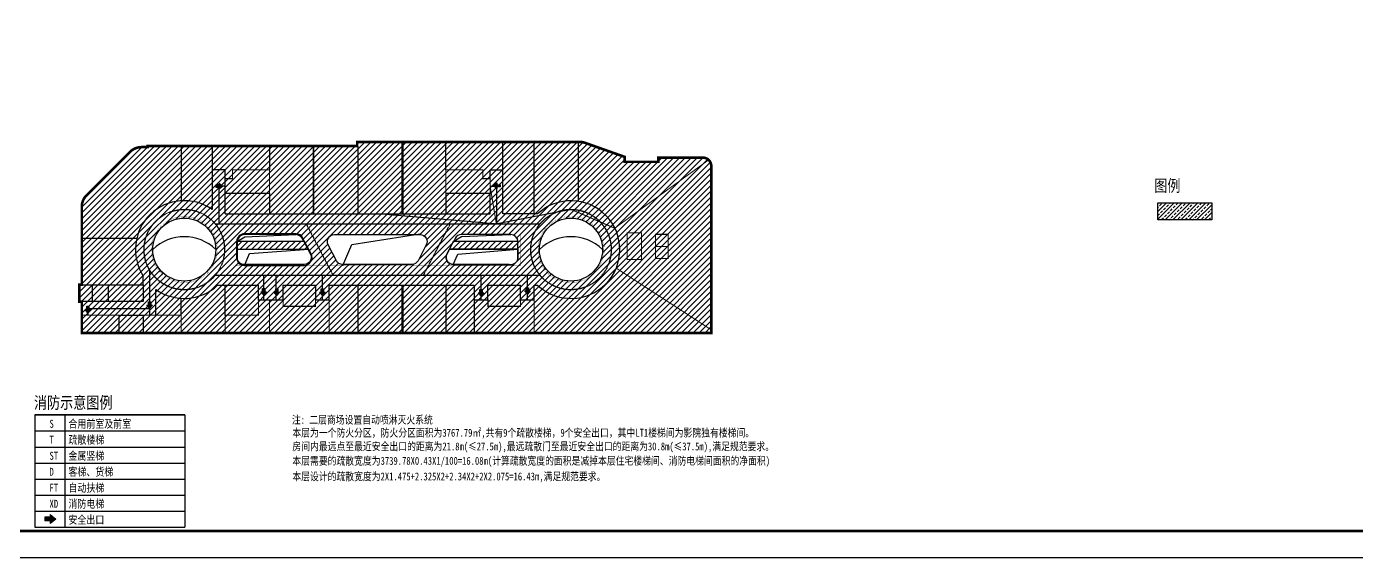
# Model space of a CAD drawing. Extents: x -737978 to 768813, y -372247 to 1140308.
# Drawn here: x -372194 to -296265, y -159911 to -129604 of the extents above; entities that cross this region are included whole.
import ezdxf

# ---------------------------------------------------------------- set-up
doc = ezdxf.new("R2010")
doc.units = 0
doc.header["$LTSCALE"] = 10
doc.header["$MEASUREMENT"] = 0
doc.linetypes.add('DASH', pattern=[0.35, 0.25, -0.1])
doc.layers.get('0').update_dxf_attribs({"linetype": 'CONTINUOUS'})
for name, color, linetype in [('0-填充墙', 8, 'CONTINUOUS'), ('0-消防示意', 6, 'CONTINUOUS'), ('lh', 114, 'CONTINUOUS'), ('PUB_HATCH', 8, 'CONTINUOUS'), ('PUB_TEXT', 7, 'CONTINUOUS'), ('PUB_TITLE', 4, 'CONTINUOUS'), ('STAIR', 2, 'CONTINUOUS'), ('疏散距离', 3, 'CONTINUOUS'), ('防火卷帘', 6, 'CONTINUOUS')]:
    doc.layers.add(name, color=color, linetype=linetype)
doc.layers.add('0-面积', color=2, linetype='CONTINUOUS', plot=False)
doc.layers.add('_TL', color=7, linetype='CONTINUOUS', lineweight=18)
doc.styles.add('_宋体', font='', dxfattribs={"width": 0.8})
doc.styles.get('_宋体').set_extended_font_data('SimSun')

# ---------------------------------------------------------------- blocks, each defined once
blk = doc.blocks.new('A$C20041C7A')
at = {"layer": '0-消防示意'}
h = blk.add_hatch(color=1, dxfattribs=at)
h.dxf.hatch_style = 1
h.paths.add_polyline_path([(0, 270), (527, 270), (527, 0), (1055, 448), (527, 897), (527, 628), (0, 628)])
at = {"layer": '0-消防示意', "color": 1}
blk.add_lwpolyline([(0, 270), (527, 270), (527, 0), (1055, 448), (527, 897), (527, 628), (0, 628)], close=True, dxfattribs=at)
blk = doc.blocks.new('A$C33A35FFC')
at = {"layer": 'PUB_HATCH'}
h = blk.add_hatch(dxfattribs=at)
h.set_pattern_fill('ANSI31', color=8, scale=500, style=0)
h.set_pattern_definition([(45, (-4072.5, -60857.95), (-561.266, 561.266), [])])
edge = h.paths.add_edge_path()
edge.add_line((120550, 250), (120550, 32050))
edge.add_arc((118950, 32050), 1600, 360, 450)
edge.add_line((118950, 33650), (110450, 33650))
edge.add_line((110450, 33650), (110450, 32850))
edge.add_line((110450, 32850), (104050, 32850))
edge.add_line((104050, 32850), (104050, 33801))
edge.add_line((104050, 33801), (96505, 36472))
edge.add_arc((95470, 33550), 3100, 70.5, 90)
edge.add_line((95470, 36650), (53150, 36650))
edge.add_line((53150, 36650), (53150, 35850))
edge.add_line((53150, 35850), (13290, 35850))
edge.add_line((13290, 35850), (13290, 35650))
edge.add_line((13290, 35650), (12110, 35650))
edge.add_arc((12110, 32550), 3100, 90, 135.00002)
edge.add_line((9918, 34742), (1659, 26483))
edge.add_arc((3852, 24289), 3102, 135, 180)
edge.add_line((750, 24289), (750, 9450))
edge.add_line((750, 9450), (250, 9450))
edge.add_line((250, 9450), (250, 6250))
edge.add_line((250, 6250), (750, 6250))
edge.add_line((750, 6250), (750, 250))
edge.add_line((750, 250), (120550, 250))
edge = h.paths.add_edge_path(flags=16)
edge.add_arc((93850, 16150), 6000, 0, 360)
edge = h.paths.add_edge_path(flags=16)
edge.add_line((71528, 17747), (83747, 17747))
edge.add_arc((82400, 17650), 1350, 4.1184, 90)
edge.add_line((82400, 19000), (73000, 19000))
edge.add_arc((73000, 17650), 1350, 90, 152.4619)
edge.add_line((71803, 18274), (71528, 17747))
edge = h.paths.add_edge_path(flags=16)
edge.add_line((70721, 16199), (83750, 16199))
edge.add_line((83750, 16199), (83750, 14650))
edge.add_arc((82372, 14650), 1378, -101.55679, 0, ccw=False)
edge.add_line((82096, 13300), (71436, 13300))
edge.add_arc((71436, 14650), 1350, 152.4619, 270, ccw=False)
edge.add_line((70239, 15274), (70721, 16199))
edge = h.paths.add_edge_path(flags=16)
edge.add_arc((63541, 14650), 1350, 270, 332.4619, ccw=False)
edge.add_line((63541, 13300), (50395, 13300))
edge.add_arc((50395, 14650), 1350, 207.5381, 270, ccw=False)
edge.add_line((49198, 14026), (47633, 17026))
edge.add_arc((48831, 17650), 1350, 90, 207.5381, ccw=False)
edge.add_line((48831, 19000), (65106, 19000))
edge.add_arc((65106, 17650), 1350, -27.5381, 90, ccw=False)
edge.add_line((66303, 17026), (64738, 14026))
edge = h.paths.add_edge_path(flags=16)
edge.add_line((42971, 17748), (42834, 18011))
edge.add_arc((41472, 17567), 1433, 18.03909, 88.87195)
edge.add_line((41500, 19000), (31700, 19000))
edge.add_arc((31700, 17650), 1350, 90, 175.83081)
edge.add_line((30354, 17748), (42971, 17748))
edge = h.paths.add_edge_path(flags=16)
edge.add_line((30350, 16200), (43778, 16200))
edge.add_line((43778, 16200), (44261, 15274))
edge.add_arc((43064, 14650), 1350, -90, 27.5381, ccw=False)
edge.add_line((43064, 13300), (31700, 13300))
edge.add_arc((31700, 14650), 1350, 180, 270, ccw=False)
edge.add_line((30350, 14650), (30350, 16200))
edge = h.paths.add_edge_path(flags=16)
edge.add_arc((20250, 16150), 6000, 0, 360)
blk.add_lwpolyline([(250, 9450), (250, 6250)])
at = {"layer": '0-消防示意', "color": 1}
for points in [[(750, 250), (120550, 250), (120550, 32050, 0.4142136), (118950, 33650), (110450, 33650), (110450, 32850), (104050, 32850), (104050, 33800), (96505, 36472, 0.093404), (95360, 36650), (53150, 36650), (53150, 35850), (13290, 35850), (13290, 35650), (12110, 35650, 0.1989119), (9918, 34742), (1619, 26444, 0.2038441), (750, 24289), (750, 9450), (250, 9450), (250, 6250), (750, 6250)], [(30203, 17748), (30200, 14650, 0.4142136), (31700, 13150), (43064, 13150, 0.5631152), (44394, 15344), (43156, 17719), (42830, 18344, 0.2794962), (41500, 19150), (31700, 19150, 0.3951913)], [(64738, 14026, -0.2794962), (63541, 13300), (50395, 13300, -0.2794962), (49198, 14026), (47633, 17026, -0.5631152), (48831, 19000), (65106, 19000, -0.5631152), (66303, 17026)]]:
    blk.add_lwpolyline(points, format="xyb", close=True, dxfattribs=at)
for points in [[(19650, 35850), (19650, 25431)], [(25550, 35850), (25550, 23792)], [(36450, 35850), (36449, 31350)], [(44850, 35850), (44850, 22950)], [(44850, 22950), (44850, 35850)], [(53150, 35850), (53250, 35750), (53250, 22950)], [(61750, 22950), (61750, 36650)], [(61850, 36650), (61850, 22950)], [(70050, 31350), (70050, 36650)], [(87506, 22950), (80850, 22950), (80850, 36650)], [(86850, 22950), (86850, 36650)], [(95250, 25344), (95250, 36650)], [(28050, 31350), (25550, 31350)], [(28050, 22950), (28050, 31350)], [(78450, 31350), (80850, 31350)], [(78450, 29650), (78450, 31350)], [(28050, 22950), (78450, 22950), (78450, 26850)], [(36449, 26850), (36450, 22950)], [(70050, 26850), (70050, 22950)], [(750, 18350), (11214, 18350)], [(12450, 9450), (12450, 11085)], [(750, 9450), (12450, 9450), (12450, 6250), (250, 6250)], [(5750, 9450), (5750, 6250)], [(14850, 3650), (14850, 8578)], [(26594, 9350), (34350, 9350)], [(28050, 3650), (28050, 9350)], [(34350, 6550), (34350, 9350)], [(39050, 9350), (45250, 9350)], [(39050, 6550), (39050, 9350)], [(45250, 9350), (45250, 6550)], [(47850, 9350), (75450, 9350)], [(47850, 6550), (47850, 9317)], [(53250, 9350), (53250, 250)], [(61750, 250), (61750, 9350)], [(61850, 9350), (61850, 250)], [(70050, 9350), (70050, 250)], [(75450, 9350), (75450, 6550)], [(78050, 9350), (84250, 9350)], [(78050, 6550), (78050, 9350)], [(84250, 6550), (84250, 9350)], [(86850, 9350), (87506, 9350)], [(86850, 6550), (86850, 9350)], [(19650, 3650), (19650, 6869)]]:
    blk.add_lwpolyline(points, dxfattribs=at)
at = {"layer": '0-消防示意', "color": 3, "const_width": 200}
for points in [[(28050, 26850), (28050, 29650), (29450, 29650), (29450, 31350), (36449, 31350), (36450, 26850)], [(78450, 26850), (70050, 26850), (70050, 31350), (77050, 31350), (77050, 29650), (78450, 29650)], [(30350, 16200), (43778, 16200), (42971, 17748), (30354, 17748)], [(70721, 16199), (71541, 17771), (83725, 17747), (83750, 16199)], [(104550, 14250), (107250, 14250), (107250, 19350), (104550, 19350)], [(109950, 19050), (112350, 19050), (112350, 14450), (109950, 14450)], [(250, 9450), (5750, 9450), (5750, 6250), (250, 6250)], [(36450, 6550), (39050, 6550), (39050, 5350), (45250, 5350), (45250, 6550), (47850, 6550), (47850, 250), (36450, 250)], [(75450, 250), (75450, 6550), (78050, 6550), (78050, 5350), (84250, 5350), (84250, 6550), (86850, 6550), (86850, 250)], [(750, 3650), (7850, 3650), (7850, 250), (750, 250)], [(12450, 250), (19650, 250), (19650, 3650), (12450, 3650)]]:
    blk.add_lwpolyline(points, close=True, dxfattribs=at)
at = {"layer": '0-消防示意', "color": 8}
for points in [[(26250, 16150, 0.4094656), (14250, 16150, 1)], [(99850, 16150, 0.4094656), (87850, 16150, 1)]]:
    blk.add_lwpolyline(points, format="xyb", dxfattribs=at)
for points in [[(30354, 17748), (31794, 18584), (41500, 19000)], [(50395, 13150), (52120, 17126), (65106, 19150)], [(71541, 17771), (73042, 18630), (82400, 19000)], [(31700, 13150), (32673, 15393), (43948, 16200)], [(71436, 13300), (72298, 15288), (83750, 16199)]]:
    blk.add_lwpolyline(points, dxfattribs=at)
at = {"layer": '0-消防示意', "color": 1}
blk.add_lwpolyline([(71515, 17722), (70239, 15274, 0.5631152), (71436, 13300), (82400, 13300, 0.4142136), (83750, 14650), (83750, 17650, 0.4142136), (82400, 19000), (73000, 19000, 0.2794962), (71803, 18274), (71541, 17771)], format="xyb", dxfattribs=at)
at = {"layer": '0-消防示意', "color": 3, "const_width": 200}
for points in [[(109950, 16750), (112350, 16750)], [(2750, 9450), (2750, 6250)], [(28050, 250), (28050, 3650), (34350, 3650), (34350, 6550), (36450, 6550), (36450, 250), (28050, 250)]]:
    blk.add_lwpolyline(points, dxfattribs=at)
at = {"layer": '0-消防示意', "color": 1}
blk.add_lwpolyline([(7850, 3650), (12450, 3650), (12450, 250), (7850, 250)], close=True, dxfattribs=at)
for centre in [(20250, 16150), (93850, 16150)]:
    blk.add_circle(centre, 6000, dxfattribs=at)
for centre, start, end in [((20250, 16150), 55.25728, 212.99589), ((93850, 16150), 226.98564, 133.01436), ((20250, 16150), 234.50407, 313.01436)]:
    blk.add_arc(centre, 9300, start, end, dxfattribs=at)
at = {"layer": '0-面积', "color": 2}
for points in [[(120550, 250), (120550, 32050, 0.4142136), (118950, 33650), (110450, 33650), (110450, 32850), (104050, 32850), (104050, 33801), (96505, 36472, 0.0852907), (95470, 36650), (53150, 36650), (53150, 35850), (13290, 35850), (13290, 35650), (12110, 35650, 0.1989125), (9918, 34742), (1659, 26483, 0.1989124), (750, 24289), (750, 9450), (250, 9450), (250, 6250), (750, 6250), (750, 250)], [(64738, 14026, -0.2794962), (63541, 13300), (50395, 13300, -0.2794962), (49198, 14026), (47633, 17026, -0.5631152), (48831, 19000), (65106, 19000, -0.5631152), (66303, 17026)], [(83747, 17747, 0.3933138), (82400, 19000), (73000, 19000, 0.2794962), (71803, 18274), (71528, 17747)], [(70721, 16199), (83750, 16199), (83750, 14650, -0.4746039), (82096, 13300), (71436, 13300, -0.5631152), (70239, 15274)]]:
    blk.add_lwpolyline(points, format="xyb", close=True, dxfattribs=at)
for points in [[(71528, 17747), (83747, 17747, 0.3933138), (82400, 19000), (73000, 19000, 0.2794962), (71803, 18274), (71528, 17747)], [(70721, 16199), (70239, 15274, 0.5631152), (71436, 13300), (82400, 13300, 0.4142136), (83750, 14650), (83750, 16199), (70721, 16199)]]:
    blk.add_lwpolyline(points, format="xyb", dxfattribs=at)
for centre in [(20250, 16150), (93850, 16150)]:
    blk.add_circle(centre, 6000, dxfattribs=at)
at = {"layer": '_TL', "const_width": 500}
blk.add_lwpolyline([(750, 250), (120550, 250), (120550, 32050, 0.4142136), (118950, 33650), (110450, 33650), (110450, 32850), (104050, 32850), (104050, 33800), (96505, 36472, 0.093404), (95360, 36650), (53150, 36650), (53150, 35850), (13290, 35850), (13290, 35650), (12110, 35650, 0.1989119), (9918, 34742), (1619, 26444, 0.2038441), (750, 24289), (750, 9450), (250, 9450), (250, 6250), (750, 6250)], format="xyb", close=True, dxfattribs=at)
at = {"layer": 'lh', "color": 4, "linetype": 'DASH', "ltscale": 5}
for points in [[(26800, 28266), (26800, 21050)], [(28050, 28250), (26800, 28250)], [(78450, 28250), (79650, 28250)], [(79650, 28266), (79650, 21050)], [(26125, 21050), (87975, 21050)], [(43449, 21050), (48559, 11250)], [(65772, 11250), (70882, 21050)], [(13664, 3650), (13664, 12258)], [(26125, 11250), (87975, 11250)], [(35400, 6550), (35400, 11250)], [(37750, 6550), (37750, 11250)], [(46550, 6550), (46550, 11250)], [(76750, 6550), (76750, 11250)], [(85550, 6550), (85550, 11250)], [(13664, 4892), (1908, 4892), (1908, 3650)]]:
    blk.add_lwpolyline(points, dxfattribs=at)
for centre in [(20250, 16150), (93850, 16150)]:
    blk.add_circle(centre, 7650, dxfattribs=at)
at = {"layer": 'STAIR'}
for points in [[(42971, 17748), (42834, 18011, 0.3192987), (41500, 19000), (31700, 19000, 0.3930579), (30354, 17748)], [(30350, 16200), (43778, 16200), (44261, 15274, -0.5631152), (43064, 13300), (31700, 13300, -0.4142136), (30350, 14650)]]:
    blk.add_lwpolyline(points, format="xyb", close=True, dxfattribs=at)
at = {"layer": '疏散距离', "color": 6, "linetype": 'DASH', "ltscale": 5, "const_width": 200}
for points in [[(119832, 33055), (102160, 20222)], [(57500, 22950), (79650, 21050), (78450, 28250)], [(102160, 20222), (93850, 23800), (79650, 21050), (78450, 28250)], [(120310, 1033), (102436, 12633)]]:
    blk.add_lwpolyline(points, dxfattribs=at)
at = {"layer": '防火卷帘', "linetype": 'DASH', "const_width": 20}
for points in [[(26600, 16150, 1), (13900, 16150, 1)], [(26500, 16150, 1), (14000, 16150, 1)], [(100200, 16150, 1), (87500, 16150, 1)], [(100100, 16150, 1), (87600, 16150, 1)]]:
    blk.add_lwpolyline(points, format="xyb", close=True, dxfattribs=at)
for points in [[(29950, 12953), (84350, 12950), (84350, 19350), (29950, 19353)], [(30050, 13053), (84250, 13050), (84250, 19250), (30050, 19253)]]:
    blk.add_lwpolyline(points, close=True, dxfattribs=at)
at = {"layer": '0-消防示意', "color": 1, "xscale": 1.2, "yscale": 1.2, "zscale": 1.2}
blk.add_blockref('A$C20041C7A', (26248, 27701), dxfattribs=at)
at = {"layer": '0-消防示意', "color": 1, "xscale": -1.2, "yscale": 1.2, "zscale": 1.2}
for p, rotation in [((80371, 27747), 359.9999999905542), ((35917, 8737), 89.9999999905542), ((38404, 8697), 89.9999999905542), ((47083, 8697), 89.9999999905542), ((77279, 8548), 89.9999999905542), ((86088, 8900), 89.9999999905542), ((2438, 5356), 89.9999999905542), ((14189, 6190), 89.9999999905542)]:
    blk.add_blockref('A$C20041C7A', p, dxfattribs=dict(at, rotation=rotation))
blk = doc.blocks.new('61107115113436')
at = {"ltscale": 5}
blk.add_hatch(color=1, dxfattribs=at).paths.add_polyline_path([(0, 600), (-500, 0), (-200, 0), (-200, -600), (200, -600), (200, 0), (500, 0)])
at = {"color": 1, "ltscale": 5}
for p, q in [((-500, 0), (0, 600)), ((-200, 0), (-200, -600)), ((0, 600), (500, 0)), ((200, 0), (200, -600))]:
    blk.add_line(p, q, dxfattribs=at)
for points in [[(-500, 0), (-200, 0)], [(200, 0), (500, 0)], [(-200, -600), (200, -600)]]:
    blk.add_lwpolyline(points, dxfattribs=at)

msp = doc.modelspace()

# ---------------------------------------------------------------- hatches: boundary and pattern name
at = {"layer": '0-填充墙'}
h = msp.add_hatch(dxfattribs=at)
h.set_pattern_fill('ANSI33', color=256, scale=100, style=0)
h.set_pattern_definition([(45, (164182, 14618.5), (-224.5064, 224.5064), []), (45, (164406.5, 14618.5), (-224.5064, 224.5064), [158.75, -79.375])])
h.paths.add_polyline_path([(-307599, -139672.9), (-304521.2, -139672.9), (-304521.2, -140646.5), (-307599, -140646.5)])

# ---------------------------------------------------------------- linework, layer by layer
msp.add_lwpolyline([(-307599, -139672.9), (-304521.2, -139672.9), (-304521.2, -140646.5), (-307599, -140646.5)], close=True, dxfattribs=at)
at = {"layer": 'PUB_TITLE'}
msp.add_lwpolyline([(-377375.1, -159910.6), (-219725.1, -159910.6), (-219725.1, -70810.6), (-377375.1, -70810.6)], close=True, dxfattribs=at)
at = {"layer": 'PUB_TITLE', "const_width": 150}
msp.add_lwpolyline([(-373625.1, -158410.6), (-221225.1, -158410.6), (-221225.1, -72310.6), (-373625.1, -72310.6)], close=True, dxfattribs=at)
at = {"layer": 'PUB_TITLE'}
for points in [[(-363150.2, -151779.7), (-371718.2, -151779.7), (-371718.2, -158177.1)], [(-371718.2, -151779.7), (-363150.2, -151779.7), (-363150.2, -158177.1)], [(-370004.6, -151779.7), (-370004.6, -158177.1)], [(-371718.2, -152693.6), (-363150.2, -152693.6)], [(-371718.2, -152693.6), (-363150.2, -152693.6)], [(-371718.2, -153607.5), (-363150.2, -153607.5)], [(-371718.2, -153607.5), (-363150.2, -153607.5)], [(-371718.2, -154521.4), (-363150.2, -154521.4)], [(-371718.2, -154521.4), (-363150.2, -154521.4)], [(-371718.2, -155435.4), (-363150.2, -155435.4)], [(-371718.2, -155435.4), (-363150.2, -155435.4)], [(-371718.2, -155435.4), (-363150.2, -155435.4)], [(-371718.2, -155435.4), (-363150.2, -155435.4)], [(-371718.2, -156349.3), (-363150.2, -156349.3)], [(-371718.2, -156349.3), (-363150.2, -156349.3)], [(-371718.2, -156349.3), (-363150.2, -156349.3)], [(-371718.2, -156349.3), (-363150.2, -156349.3)], [(-371718.2, -157263.2), (-363150.2, -157263.2)], [(-371718.2, -158177.1), (-363150.2, -158177.1)], [(-371718.2, -158177.1), (-363150.2, -158177.1)]]:
    msp.add_lwpolyline(points, dxfattribs=at)

# ---------------------------------------------------------------- block references
at = {"layer": '0-消防示意', "xscale": 0.3, "yscale": 0.3, "zscale": 0.3}
msp.add_blockref('A$C33A35FFC', (-369265.6, -147180.6), dxfattribs=at)
at = {"layer": 'PUB_TEXT', "xscale": 0.5222401220798493, "yscale": 0.5222401220798493, "zscale": 0.5222401220798493, "rotation": 270}
msp.add_blockref('61107115113436', (-370845.8, -157720.2), dxfattribs=at)

# ---------------------------------------------------------------- texts
at = {"layer": 'PUB_TEXT', "style": '_宋体', "width": 0.8}
for s, height, p in [('图例', 685.44, (-307806.5, -139030.5)), ('消防示意图例', 685.44, (-371774.7, -151416.6)), ('注: 二层商场设置自动喷淋灭火系统', 450, (-357046.6, -152278.5)), ('S', 457, (-370888.4, -152510.8)), ('合用前室及前室', 456.96, (-369804.7, -152510.8)), ('本层为一个防火分区，防火分区面积为3767.79㎡,共有9个疏散楼梯，9个安全出口，其中LT1楼梯间为影院独有楼梯间。', 450, (-357021.6, -153019.6)), ('T', 457, (-370888.4, -153424.7)), ('疏散楼梯', 456.96, (-369804.7, -153424.7)), ('房间内最远点至最近安全出口的距离为21.8m(≤27.5m),最远疏散门至最近安全出口的距离为30.8m(≤37.5m),满足规范要求。', 450, (-357021.6, -153798.6)), ('ST', 456.96, (-370888.4, -154338.6)), ('金属竖梯', 456.96, (-369804.7, -154338.6)), ('本层需要的疏散宽度为3739.78X0.43X1/100=16.08m(计算疏散宽度的面积是减掉本层住宅楼梯间、消防电梯间面积的净面积)', 450, (-357021.6, -154621.7)), ('D', 457, (-370888.4, -155252.6)), ('客梯、货梯', 456.96, (-369804.7, -155252.6)), ('自动扶梯', 456.96, (-369804.7, -156166.5)), ('本层设计的疏散宽度为2X1.475+2.325X2+2.34X2+2X2.075=16.43m,满足规范要求。', 450, (-357021.6, -155513.8)), ('FT', 456.96, (-370888.4, -156166.5)), ('XD', 456.96, (-370888.4, -157080.4)), ('消防电梯', 456.96, (-369804.7, -157080.4)), ('安全出口', 456.96, (-369804.7, -157994.3))]:
    msp.add_text(s, height=height, dxfattribs=at).set_placement(p)

doc.saveas('drawing.dxf')
